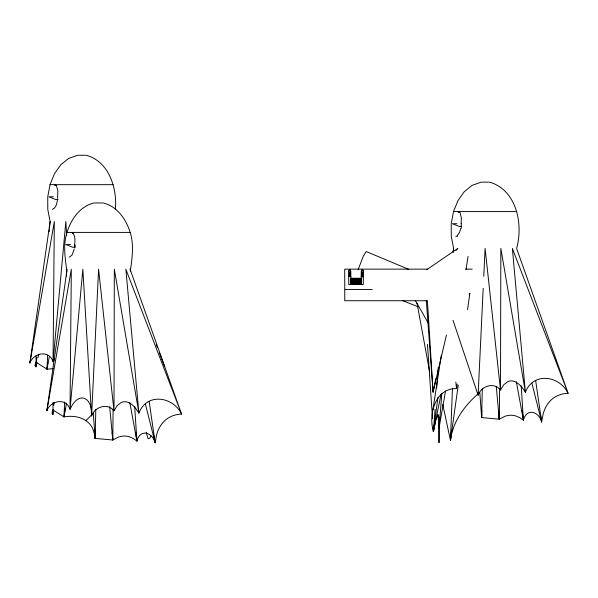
<?xml version="1.0" encoding="UTF-8"?>
<svg xmlns="http://www.w3.org/2000/svg" width="598" height="598" viewBox="0 0 598 598"><rect width="100%" height="100%" fill="white"/><g stroke="black" fill="none" stroke-linecap="round" stroke-linejoin="round"><path stroke-width="0.9" d="M115.429 209.39C117.275 188.176 108.948 161.363 86.172 155.248L85.559 155.248M439.096 420.387L439.007 442.774L438.939 420.529M113.082 409.219L112.813 440.008L95.134 438.409L94.753 434.753L92.555 428.153A22.246 21.289 -26.9 0 0 85.925 420.633C79.527 416.32 71.394 415.617 63.949 416.896L52.953 409.951L52.34 411.678A2.893 1.046 -72 0 0 52.161 413.203L52.886 414.564L53.342 409.936M441.13 394.089L433.393 431.517C428.288 414.526 435.135 388.177 456.543 388.55L456.566 385.762M499.592 388.394L499.315 419.191L481.637 417.591L479.805 392.363C465.132 404.741 452.985 420.813 450.458 440.382L442.744 404.42M95.246 432.832L95.134 438.409L93.303 413.188L85.925 420.633M482.309 388.633L481.637 417.591L481.719 413.876M95.314 430.029L95.134 438.409L95.8 409.458M445.532 391.114L439.067 427.824L438.992 417.576L438.349 414.765L437.871 414.668L435.89 419.594L433.393 431.517L433.079 426.882M481.637 417.591L481.801 410.138M52.886 414.564L53.065 402.596M458.255 385.119L450.458 440.382L452.462 388.199M57.587 198.431L57.879 190.852L56.631 186.404M483.191 288.348L478.108 395.136C481.181 385.972 494.075 381.756 500.504 390.023L503.718 384.783L507.642 381.688A21.124 13.291 80.4 0 1 514.317 381.412C519.318 383.355 522.704 387.833 525.395 392.273C533.244 371.709 559.519 375.499 568.1 393.29C561.328 393.432 554.578 396.115 549.966 401.153A40.828 29.399 70.7 0 0 544.412 410.153L543.163 413.809L541.639 421.949C538.992 411.402 526.539 407.657 523.414 420.207L519.647 417.583L515.64 415.916A20.407 18.493 73.8 0 0 509.414 415.274L505.265 416.103L499.315 419.191L496.265 386.757M483.767 276.276L485.098 248.417L500.504 390.023L500.84 248.417L525.395 392.273L512.366 248.417L568.1 393.29L516.582 248.417C523.497 224.347 516.635 190.022 489.672 182.151L489.059 182.151M53.558 368.622L46.965 369.175L47.661 355.242M66.557 403.187L63.949 416.896L64.689 402.035M435.067 409.301L433.393 431.517L434.783 423.235M436.667 388.02L438.199 367.658M439.067 427.824L441.855 393.432M453.306 252.139L453.605 248.417L451.266 236.292L451.236 223.727L453.516 211.58L457.941 200.681L464.22 191.764L471.919 185.44L481.136 182.151M433.647 428.729L433.393 431.517L437.96 397.304M455.818 382.092L456.543 388.55L456.708 386.689M36.807 357.582L35.902 366.843L35.177 365.483M49.118 231.695L49.298 229.849M49.477 227.995L50.112 221.514L47.773 209.39L47.743 196.824L50.023 184.677L54.448 173.779L60.727 164.861L68.426 158.537L77.643 155.248M53.79 405.309L54.067 402.529M66.371 276.642L66.647 273.869M66.827 272.015C65.518 258.717 62.685 245.778 67.006 232.405C71.057 219.279 79.93 206.288 94.013 202.969L94.626 202.969M450.458 440.382L451.37 431.113M74.645 244.552C75.094 240.852 75.385 236.606 73.113 233.414M426.292 300.256L433.072 392.041L433.543 388.334M461.155 223.727L461.372 217.754L460.131 213.307M35.177 365.483A2.893 1.046 -72 0 1 35.349 363.958L35.97 362.224L46.965 369.175L47.788 362.709M63.949 416.896L65.01 408.591M456.543 388.55L457.178 383.968M467.554 309.704L469.864 293.207L469.258 294.807M50.112 221.514L29.9 363.001C33.72 352.685 49.23 349.673 53.05 361.648L54.792 358.568M67.096 269.242L46.883 410.729C50.71 400.406 66.221 397.393 70.033 409.368C78.517 390.24 92.81 397.035 91.599 415.961C94.671 406.797 107.573 402.574 113.994 410.841L117.215 405.608L121.132 402.514A21.124 13.291 80.4 0 1 127.808 402.237C132.808 404.173 136.195 408.651 138.886 413.091C146.734 392.527 173.009 396.317 181.59 414.108C174.818 414.25 168.068 416.941 163.456 421.971A40.828 29.399 70.7 0 0 157.902 430.979L156.654 434.626L155.129 442.767C152.483 432.219 140.029 428.482 136.905 441.025L133.137 438.409L129.138 436.734A20.407 18.493 73.8 0 0 122.904 436.091L118.755 436.929L112.813 440.008L109.666 406.647M453.075 252.109L453.605 248.417M57.438 200.009C56.825 203.402 56.107 208.201 52.31 209.39M432.9 409.772L441.302 355.376M465.954 269.788L468.077 256.43M74.78 247.116L75.064 245.382M46.965 369.175L49.395 356.378M456.042 250.472L457.821 248.417L426.972 269.563L427.637 269.137L344.799 269.137L344.71 269.563L344.769 300.734L427.421 300.734L433.072 392.041L435.92 378.347M74.182 249.254L71.932 255.234L69.293 257.118M460.692 228.429L459.533 232.42L457.171 235.732M36.912 362.291L35.902 366.843L36.104 355.758M37.913 357.739L38.721 354.098M35.222 365.894L35.97 362.53M36.343 360.841L36.717 359.159M52.205 413.622L52.953 410.25M30.707 359.405L29.9 363.001L54.328 221.514L53.05 361.648L65.855 221.514L66.684 235.448M47.489 408.03L46.883 410.729L71.319 269.242L70.033 409.368L82.845 269.242L91.599 415.961L98.588 269.242L113.994 410.841L114.33 269.242L138.886 413.091L125.857 269.242L181.59 414.108L129.953 268.928M433.072 392.041L446.444 335.03M358.097 269.765L363.337 256.131L366.215 251.534L408.733 269.347M151.085 435.912L149.702 438.222L148.506 438.753L147.848 438.132L146.226 432.287M78.368 155.248L84.834 155.248M481.861 182.151L488.327 182.151M95.351 202.969L101.824 202.969M53.424 196.802L48.894 196.824L55.532 199.478L58.066 199.478M456.917 223.704L452.394 223.727L459.025 226.38L461.559 226.38M455.803 236.292L457.612 236.285M70.407 244.53L65.885 244.552L72.515 247.206L75.056 247.206M50.023 184.677L113.186 184.677M102.55 202.969L103.162 202.969C117.245 206.288 126.118 219.279 130.17 232.405C134.161 245.12 132.098 258.388 130.342 271.088M453.516 211.58L516.679 211.58M67.006 232.405L130.17 232.405M465.902 269.137L472.181 269.137M350.824 278.249L361.214 278.249M350.824 278.765L361.214 278.765M350.824 278.922L361.214 278.922M350.824 279.565L361.214 279.565M350.824 279.692L361.214 279.692M350.824 280.051L361.214 280.051M350.824 280.634L361.214 280.634M350.824 280.798L361.214 280.798M350.824 281.105L361.214 281.105M350.824 281.277L361.214 281.277M350.824 281.979L361.214 281.979M350.824 282.189L361.214 282.189M350.824 282.443L361.214 282.443M350.824 283.445L361.214 283.445M350.824 283.699L361.214 283.699M345.136 289.439L372.255 289.439M418.279 306.841L402.843 300.734M460.236 212.574L457.747 211.58L459.324 212.312M56.735 185.672L54.254 184.677L55.823 185.41M72.896 233.063L71.237 232.405L72.814 233.138M361.214 284.484L361.214 271.23A3.267 2.31 -90 0 1 362.253 269.661L362.53 269.907A3.259 2.302 -90 0 1 363.292 271.23L363.292 284.484L348.739 284.484L348.739 271.23A3.267 2.31 90 0 1 349.778 269.661A3.267 2.31 -90 0 0 348.746 271.23M415.52 300.824L428.46 323.421M156.265 344.695L157.267 347.303M159.27 352.506L164.607 366.387M453.037 320.341L478.108 395.136L478.011 393.305M531.869 383.041L541.639 421.949L535.644 380.41M145.359 403.859L155.129 442.767L149.134 401.236M516.336 381.726L523.414 420.207L521.202 385.852M129.826 402.551L136.905 441.025L134.7 406.67M417.008 303.081L429.596 371.605M437.482 414.541L439.164 423.676M540.555 415.52L541.639 421.949M153.895 435.426L155.129 442.767M522.204 410.968L523.414 420.207M135.813 432.713L136.905 441.025M498.575 410.819L499.315 419.191L498.934 414.549M112.147 432.571L112.813 440.008L112.499 436.301M427.473 344.366L432.511 418.533M461.267 223.697L461.282 228.182M74.765 244.515L74.772 248.11M362.769 277.203L362.769 272.023L361.73 272.023L361.73 276.65M350.824 284.484L350.824 271.23A3.267 2.31 -90 0 0 349.785 269.661M350.301 276.65L350.301 272.023L349.262 272.023L349.262 276.65M362.253 269.661A3.267 2.31 90 0 1 363.292 271.23M363.292 276.695A3.267 2.31 -90 0 0 362.253 275.117A3.267 2.31 -90 0 0 361.214 276.687A3.259 2.302 90 0 1 361.439 276.119M349.778 275.117A3.267 2.31 -90 0 0 348.746 276.687A3.259 2.302 90 0 1 349.501 275.357L350.054 275.364A3.259 2.302 -90 0 1 350.817 276.687A3.267 2.31 -90 0 0 349.785 275.117"/></g></svg>
